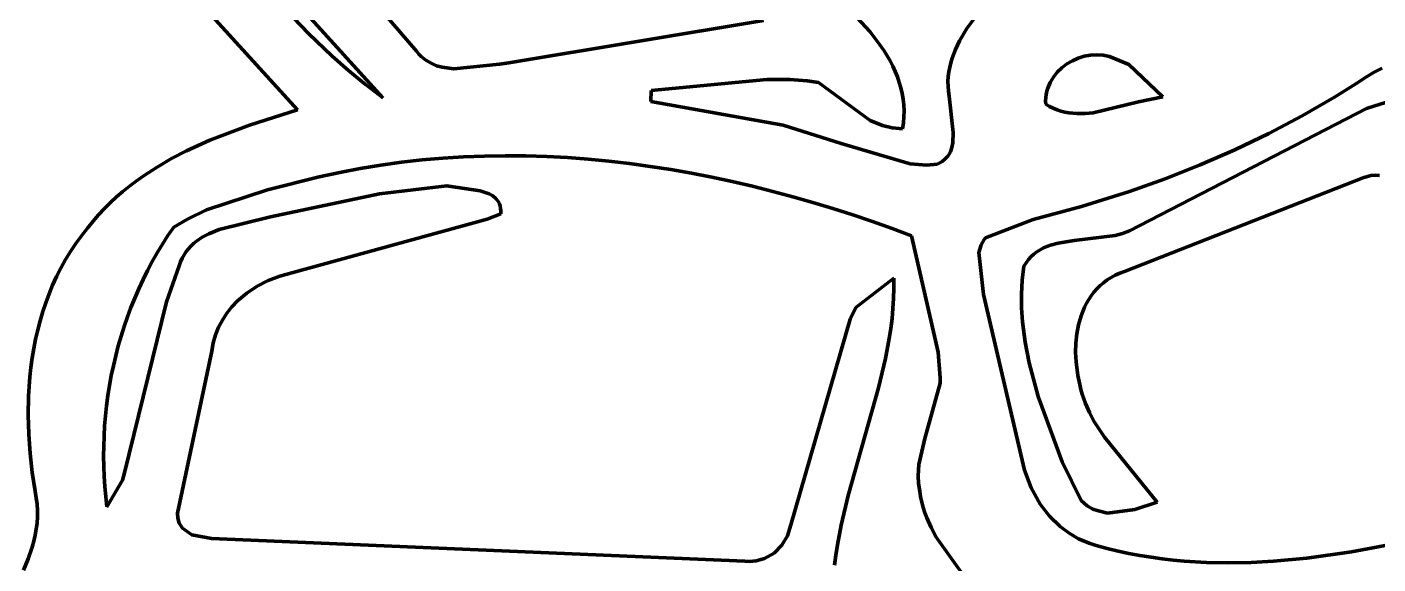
# Model space of a CAD drawing. Header units: millimetres. Extents: x 0 to 14, y 0 to 17.6.
# Drawn here: x 0.884 to 2.643, y 11.154 to 11.854 of the extents above; entities that cross this region are included whole.
import ezdxf

# ---------------------------------------------------------------- set-up
doc = ezdxf.new("R2010")
doc.units = ezdxf.units.MM
doc.layers.add('color#010506ff', color=7, linetype='CONTINUOUS', lineweight=100)
doc.layers.add('color#ffffffff', color=7, linetype='CONTINUOUS', lineweight=100)

msp = doc.modelspace()

# ---------------------------------------------------------------- linework, layer by layer
at = {"layer": 'color#010506ff'}
for p, q in [((1.1606, 12.0915), (1.3912, 11.8217)), ((1.3471, 11.7615), (1.0708, 12.0662)), ((1.2361, 11.7458), (0.9959, 12.0098)), ((2.1078, 11.8518), (2.1602, 11.9224)), ((1.2208, 11.8762), (1.2504, 11.8455)), ((1.5111, 11.8071), (1.843, 11.8624)), ((1.9653, 11.8652), (1.9814, 11.8478)), ((1.2504, 11.8455), (1.2812, 11.816)), ((1.9814, 11.8478), (1.9912, 11.8355)), ((2.0983, 11.8356), (2.1078, 11.8518)), ((1.9912, 11.8355), (2.0001, 11.8228)), ((2.093, 11.8245), (2.0983, 11.8356)), ((1.2812, 11.816), (1.3025, 11.7971)), ((1.3912, 11.8217), (1.394, 11.8184)), ((1.394, 11.8184), (1.397, 11.8155)), ((1.397, 11.8155), (1.4032, 11.8104)), ((1.4032, 11.8104), (1.4099, 11.8065)), ((2.0001, 11.8228), (2.008, 11.8095)), ((2.008, 11.8095), (2.0115, 11.8027)), ((2.0869, 11.8072), (2.0887, 11.8131)), ((2.0887, 11.8131), (2.093, 11.8245)), ((2.2454, 11.8098), (2.2382, 11.8056)), ((2.253, 11.8131), (2.2454, 11.8098)), ((2.2609, 11.8156), (2.253, 11.8131)), ((2.2691, 11.8171), (2.2609, 11.8156)), ((2.2773, 11.8176), (2.2691, 11.8171)), ((2.2856, 11.817), (2.2773, 11.8176)), ((2.2937, 11.8153), (2.2856, 11.817)), ((2.3191, 11.8049), (2.2937, 11.8153)), ((1.3025, 11.7971), (1.3245, 11.7789)), ((1.4099, 11.8065), (1.4169, 11.8034)), ((1.4169, 11.8034), (1.4243, 11.8013)), ((1.4243, 11.8013), (1.4397, 11.7992)), ((1.4397, 11.7992), (1.4992, 11.8052)), ((1.4992, 11.8052), (1.5111, 11.8071)), ((2.0115, 11.8027), (2.0146, 11.7958)), ((2.0146, 11.7958), (2.0175, 11.7888)), ((2.0837, 11.7891), (2.0844, 11.7952)), ((2.0844, 11.7952), (2.0855, 11.8013)), ((2.0855, 11.8013), (2.0869, 11.8072)), ((2.2257, 11.7949), (2.2206, 11.7885)), ((2.2316, 11.8006), (2.2257, 11.7949)), ((2.2382, 11.8056), (2.2316, 11.8006)), ((2.3632, 11.763), (2.3191, 11.8049)), ((2.6384, 11.795), (2.6285, 11.7888)), ((2.6487, 11.8003), (2.6384, 11.795)), ((1.3245, 11.7789), (1.3471, 11.7615)), ((1.8472, 11.7856), (1.6966, 11.771)), ((1.8772, 11.7856), (1.8472, 11.7856)), ((1.8997, 11.7838), (1.8772, 11.7856)), ((1.9146, 11.7816), (1.8997, 11.7838)), ((1.9818, 11.7321), (1.9146, 11.7816)), ((2.0175, 11.7888), (2.0199, 11.7817)), ((2.0199, 11.7817), (2.022, 11.7745)), ((2.022, 11.7745), (2.0237, 11.7671)), ((2.0833, 11.7829), (2.0837, 11.7891)), ((2.0834, 11.7765), (2.0833, 11.7829)), ((2.0838, 11.7701), (2.0834, 11.7765)), ((2.2132, 11.774), (2.2121, 11.7701)), ((2.2164, 11.7815), (2.2132, 11.774)), ((2.2206, 11.7885), (2.2164, 11.7815)), ((2.6148, 11.7798), (2.587, 11.7625)), ((2.6285, 11.7888), (2.6148, 11.7798)), ((1.6966, 11.771), (1.696, 11.7569)), ((1.696, 11.7569), (1.8687, 11.7258)), ((2.0237, 11.7671), (2.025, 11.7597)), ((2.025, 11.7597), (2.0258, 11.7522)), ((2.0847, 11.7635), (2.0838, 11.7701)), ((2.0902, 11.7162), (2.0847, 11.7635)), ((2.2106, 11.7618), (2.2104, 11.7576)), ((2.2104, 11.7576), (2.2106, 11.7532)), ((2.2112, 11.766), (2.2106, 11.7618)), ((2.2121, 11.7701), (2.2112, 11.766)), ((2.2724, 11.7422), (2.3316, 11.7565)), ((2.3316, 11.7565), (2.3632, 11.763)), ((2.587, 11.7625), (2.5445, 11.7379)), ((2.6285, 11.7475), (2.6958, 11.7689)), ((1.1733, 11.7259), (1.2361, 11.7458)), ((2.0258, 11.7522), (2.0262, 11.7446)), ((2.0262, 11.7446), (2.026, 11.7369)), ((2.2106, 11.7532), (2.2155, 11.7504)), ((2.2155, 11.7504), (2.2204, 11.7479)), ((2.2204, 11.7479), (2.2255, 11.7458)), ((2.2255, 11.7458), (2.2305, 11.7442)), ((2.2305, 11.7442), (2.2356, 11.7429)), ((2.2356, 11.7429), (2.2408, 11.7419)), ((2.2408, 11.7419), (2.2512, 11.741)), ((2.2512, 11.741), (2.2618, 11.7411)), ((2.2618, 11.7411), (2.2724, 11.7422)), ((2.3199, 11.5882), (2.6285, 11.7475)), ((1.1216, 11.7063), (1.1733, 11.7259)), ((1.8687, 11.7258), (1.9441, 11.7022)), ((1.9978, 11.7255), (1.9818, 11.7321)), ((2.0106, 11.7224), (1.9978, 11.7255)), ((2.0196, 11.7214), (2.0106, 11.7224)), ((2.0242, 11.7212), (2.0196, 11.7214)), ((2.0254, 11.7291), (2.0242, 11.7212)), ((2.026, 11.7369), (2.0254, 11.7291)), ((2.5445, 11.7379), (2.5011, 11.715)), ((1.0914, 11.6925), (1.1216, 11.7063)), ((2.0885, 11.6968), (2.0898, 11.703)), ((2.0898, 11.703), (2.0902, 11.7162)), ((2.5011, 11.715), (2.4569, 11.6938)), ((1.0719, 11.6824), (1.0914, 11.6925)), ((1.4794, 11.6857), (1.4524, 11.6847)), ((1.5065, 11.6861), (1.4794, 11.6857)), ((1.5335, 11.6859), (1.5065, 11.6861)), ((1.5606, 11.6851), (1.5335, 11.6859)), ((1.9441, 11.7022), (2.0339, 11.6755)), ((2.081, 11.6833), (2.0831, 11.6857)), ((2.0831, 11.6857), (2.0849, 11.6883)), ((2.0849, 11.6883), (2.0864, 11.6911)), ((2.0864, 11.6911), (2.0885, 11.6968)), ((2.4569, 11.6938), (2.4119, 11.6742)), ((1.0347, 11.6595), (1.053, 11.6714)), ((1.053, 11.6714), (1.0719, 11.6824)), ((1.3177, 11.6696), (1.291, 11.6644)), ((1.3446, 11.674), (1.3177, 11.6696)), ((1.3715, 11.6777), (1.3446, 11.674)), ((1.3984, 11.6807), (1.3715, 11.6777)), ((1.4254, 11.683), (1.3984, 11.6807)), ((1.4524, 11.6847), (1.4254, 11.683)), ((1.5876, 11.6836), (1.5606, 11.6851)), ((1.6146, 11.6816), (1.5876, 11.6836)), ((1.6416, 11.679), (1.6146, 11.6816)), ((1.6685, 11.6759), (1.6416, 11.679)), ((1.6954, 11.6722), (1.6685, 11.6759)), ((1.7222, 11.6681), (1.6954, 11.6722)), ((1.749, 11.6634), (1.7222, 11.6681)), ((2.0339, 11.6755), (2.0559, 11.6739)), ((2.0559, 11.6739), (2.0693, 11.675)), ((2.0693, 11.675), (2.0728, 11.6768)), ((2.0728, 11.6768), (2.0759, 11.6788)), ((2.0759, 11.6788), (2.0786, 11.681)), ((2.0786, 11.681), (2.081, 11.6833)), ((2.4119, 11.6742), (2.3662, 11.6562)), ((1.0171, 11.6465), (1.0258, 11.6531)), ((1.0258, 11.6531), (1.0347, 11.6595)), ((1.2643, 11.6586), (1.1968, 11.6415)), ((1.291, 11.6644), (1.2643, 11.6586)), ((1.7756, 11.6582), (1.749, 11.6634)), ((1.8022, 11.6525), (1.7756, 11.6582)), ((1.8287, 11.6463), (1.8022, 11.6525)), ((2.6252, 11.6576), (2.3131, 11.5353)), ((2.3662, 11.6562), (2.3199, 11.6397)), ((2.6283, 11.6588), (2.6252, 11.6576)), ((2.6343, 11.6605), (2.6283, 11.6588)), ((2.64, 11.6609), (2.6343, 11.6605)), ((2.6453, 11.6603), (2.64, 11.6609)), ((1.0003, 11.6325), (1.0086, 11.6396)), ((1.0086, 11.6396), (1.0171, 11.6465)), ((1.1968, 11.6415), (1.1173, 11.6157)), ((1.2009, 11.6066), (1.3428, 11.6365)), ((1.3428, 11.6365), (1.4305, 11.6469)), ((1.4305, 11.6469), (1.4331, 11.6463)), ((1.4331, 11.6463), (1.4741, 11.6405)), ((1.4741, 11.6405), (1.4855, 11.6367)), ((1.4855, 11.6367), (1.4904, 11.634)), ((1.4904, 11.634), (1.4945, 11.6304)), ((1.8551, 11.6397), (1.8287, 11.6463)), ((1.8813, 11.6327), (1.8551, 11.6397)), ((1.9074, 11.6252), (1.8813, 11.6327)), ((2.3199, 11.6397), (2.2574, 11.6201)), ((0.9769, 11.6091), (0.9844, 11.6172)), ((0.9844, 11.6172), (0.9923, 11.625)), ((0.9923, 11.625), (1.0003, 11.6325)), ((1.1173, 11.6157), (1.0925, 11.6036)), ((1.4945, 11.6304), (1.4962, 11.6284)), ((1.4962, 11.6284), (1.4977, 11.626)), ((1.4977, 11.626), (1.4989, 11.6235)), ((1.4989, 11.6235), (1.4999, 11.6207)), ((1.4999, 11.6207), (1.5005, 11.6176)), ((1.5005, 11.6176), (1.5009, 11.6142)), ((1.9334, 11.6174), (1.9074, 11.6252)), ((1.9593, 11.6091), (1.9334, 11.6174)), ((2.2574, 11.6201), (2.1942, 11.6031)), ((0.9625, 11.5919), (0.9696, 11.6007)), ((0.9696, 11.6007), (0.9769, 11.6091)), ((1.0925, 11.6036), (1.0747, 11.593)), ((1.1338, 11.5901), (1.2009, 11.6066)), ((1.4828, 11.6035), (1.2284, 11.5334)), ((1.5009, 11.6106), (1.4828, 11.6035)), ((1.5009, 11.6142), (1.5009, 11.6106)), ((1.985, 11.6004), (1.9593, 11.6091)), ((2.0105, 11.5914), (1.985, 11.6004)), ((2.1942, 11.6031), (2.1321, 11.5792)), ((0.9472, 11.5718), (0.9546, 11.582)), ((0.9546, 11.582), (0.9625, 11.5919)), ((1.0672, 11.5821), (1.0601, 11.571)), ((1.0747, 11.593), (1.0672, 11.5821)), ((1.1042, 11.5748), (1.1119, 11.5801)), ((1.1119, 11.5801), (1.1203, 11.5846)), ((1.1203, 11.5846), (1.1338, 11.5901)), ((2.0359, 11.582), (2.0105, 11.5914)), ((2.0704, 11.4304), (2.0359, 11.582)), ((2.2475, 11.5759), (2.3009, 11.5822)), ((2.3009, 11.5822), (2.3107, 11.5847)), ((2.3107, 11.5847), (2.3199, 11.5882)), ((0.9403, 11.5614), (0.9472, 11.5718)), ((1.0601, 11.571), (1.0533, 11.5597)), ((1.0909, 11.5612), (1.0939, 11.565)), ((1.0939, 11.565), (1.0971, 11.5685)), ((1.0971, 11.5685), (1.1005, 11.5718)), ((1.1005, 11.5718), (1.1042, 11.5748)), ((2.1265, 11.57), (2.1236, 11.5602)), ((2.1305, 11.577), (2.1265, 11.57)), ((2.1321, 11.5792), (2.1305, 11.577)), ((2.1992, 11.5611), (2.2033, 11.5637)), ((2.2033, 11.5637), (2.2077, 11.566)), ((2.2077, 11.566), (2.2122, 11.568)), ((2.2122, 11.568), (2.2169, 11.5697)), ((2.2169, 11.5697), (2.2267, 11.5724)), ((2.2267, 11.5724), (2.2475, 11.5759)), ((0.9278, 11.5399), (0.9338, 11.5508)), ((0.9338, 11.5508), (0.9403, 11.5614)), ((1.0468, 11.5483), (1.0406, 11.5366)), ((1.0533, 11.5597), (1.0468, 11.5483)), ((1.0816, 11.5429), (1.0835, 11.548)), ((1.0835, 11.548), (1.0857, 11.5527)), ((1.0857, 11.5527), (1.0882, 11.5571)), ((1.0882, 11.5571), (1.0909, 11.5612)), ((2.1236, 11.5602), (2.1295, 11.5056)), ((2.1821, 11.5422), (2.185, 11.5468)), ((2.185, 11.5468), (2.1882, 11.551)), ((2.1882, 11.551), (2.1916, 11.5548)), ((2.1916, 11.5548), (2.1953, 11.5581)), ((2.1953, 11.5581), (2.1992, 11.5611)), ((0.917, 11.5177), (0.9222, 11.5289)), ((0.9222, 11.5289), (0.9278, 11.5399)), ((1.0406, 11.5366), (1.0347, 11.5248)), ((1.0652, 11.4959), (1.0816, 11.5429)), ((1.2128, 11.5294), (1.1977, 11.5236)), ((1.2284, 11.5334), (1.2128, 11.5294)), ((2.18, 11.5241), (2.1821, 11.5422)), ((2.2958, 11.5276), (2.2907, 11.5244)), ((2.3012, 11.5306), (2.2958, 11.5276)), ((2.307, 11.5331), (2.3012, 11.5306)), ((2.3131, 11.5353), (2.307, 11.5331)), ((0.9123, 11.5063), (0.917, 11.5177)), ((1.0292, 11.5129), (1.024, 11.5008)), ((1.0347, 11.5248), (1.0292, 11.5129)), ((1.1833, 11.5163), (1.1699, 11.5073)), ((1.1977, 11.5236), (1.1833, 11.5163)), ((1.9633, 11.4883), (2.0126, 11.5267)), ((2.0127, 11.5135), (2.0124, 11.5003)), ((2.0126, 11.5267), (2.0127, 11.5135)), ((2.179, 11.506), (2.18, 11.5241)), ((2.2773, 11.5129), (2.2735, 11.5085)), ((2.2814, 11.517), (2.2773, 11.5129)), ((2.2859, 11.5208), (2.2814, 11.517)), ((2.2907, 11.5244), (2.2859, 11.5208)), ((0.9041, 11.4831), (0.908, 11.4947)), ((0.908, 11.4947), (0.9123, 11.5063)), ((1.0107, 11.2733), (1.0652, 11.4959)), ((1.024, 11.5008), (1.019, 11.4885)), ((1.1577, 11.497), (1.1504, 11.4893)), ((1.1699, 11.5073), (1.1577, 11.497)), ((2.0124, 11.5003), (2.0116, 11.4871)), ((2.1295, 11.5056), (2.1831, 11.2765)), ((2.1791, 11.488), (2.179, 11.506)), ((2.2639, 11.4939), (2.2612, 11.4887)), ((2.2668, 11.499), (2.2639, 11.4939)), ((2.27, 11.5038), (2.2668, 11.499)), ((2.2735, 11.5085), (2.27, 11.5038)), ((0.9006, 11.4712), (0.9041, 11.4831)), ((1.0144, 11.4762), (1.0101, 11.4637)), ((1.019, 11.4885), (1.0144, 11.4762)), ((1.1439, 11.481), (1.1381, 11.4721)), ((1.1504, 11.4893), (1.1439, 11.481)), ((1.956, 11.4734), (1.9633, 11.4883)), ((2.0116, 11.4871), (2.0104, 11.474)), ((2.1803, 11.47), (2.1791, 11.488)), ((2.2568, 11.4777), (2.2535, 11.4661)), ((2.2589, 11.4832), (2.2568, 11.4777)), ((2.2612, 11.4887), (2.2589, 11.4832)), ((0.8947, 11.4472), (0.8975, 11.4593)), ((0.8975, 11.4593), (0.9006, 11.4712)), ((1.0101, 11.4637), (1.0061, 11.4511)), ((1.1332, 11.4627), (1.1292, 11.4528)), ((1.1381, 11.4721), (1.1332, 11.4627)), ((1.8784, 11.2053), (1.956, 11.4734)), ((2.0088, 11.461), (2.0068, 11.4481)), ((2.0104, 11.474), (2.0088, 11.461)), ((2.1837, 11.4432), (2.1803, 11.47)), ((2.2535, 11.4661), (2.2512, 11.4542)), ((0.8923, 11.4351), (0.8947, 11.4472)), ((1.0061, 11.4511), (1.0025, 11.4384)), ((1.1262, 11.4423), (1.1244, 11.4314)), ((1.1292, 11.4528), (1.1262, 11.4423)), ((2.0068, 11.4481), (2.002, 11.4222)), ((2.189, 11.4166), (2.1837, 11.4432)), ((2.2499, 11.4421), (2.2496, 11.4298)), ((2.2512, 11.4542), (2.2499, 11.4421)), ((0.8886, 11.4105), (0.8903, 11.4228)), ((0.8903, 11.4228), (0.8923, 11.4351)), ((0.9991, 11.4256), (0.9961, 11.4127)), ((1.0025, 11.4384), (0.9991, 11.4256)), ((1.1244, 11.4314), (1.0798, 11.2208)), ((2.002, 11.4222), (1.993, 11.3838)), ((2.0732, 11.3967), (2.0704, 11.4304)), ((2.2496, 11.4298), (2.2501, 11.4176)), ((0.8873, 11.3981), (0.8886, 11.4105)), ((0.9961, 11.4127), (0.9934, 11.3998)), ((2.2009, 11.3727), (2.189, 11.4166)), ((2.2501, 11.4176), (2.2525, 11.3997)), ((0.8863, 11.3857), (0.8873, 11.3981)), ((0.991, 11.3868), (0.989, 11.3737)), ((0.9934, 11.3998), (0.991, 11.3868)), ((2.053, 11.318), (2.0732, 11.3899)), ((2.0732, 11.3899), (2.0732, 11.3967)), ((2.2525, 11.3997), (2.2551, 11.3882)), ((2.2551, 11.3882), (2.2565, 11.3818)), ((0.8851, 11.3482), (0.8856, 11.3732)), ((0.8856, 11.3732), (0.8863, 11.3857)), ((0.989, 11.3737), (0.9872, 11.3606)), ((1.993, 11.3838), (1.9532, 11.2436)), ((2.232, 11.2875), (2.2009, 11.3727)), ((2.2565, 11.3818), (2.2582, 11.3755)), ((2.2582, 11.3755), (2.2624, 11.3634)), ((0.9872, 11.3606), (0.9858, 11.3474)), ((2.2624, 11.3634), (2.2675, 11.3517)), ((2.2675, 11.3517), (2.2734, 11.3406)), ((0.8858, 11.3233), (0.8851, 11.3482)), ((0.9847, 11.3343), (0.984, 11.3211)), ((0.9858, 11.3474), (0.9847, 11.3343)), ((2.2734, 11.3406), (2.2872, 11.3194)), ((0.8876, 11.2984), (0.8858, 11.3233)), ((0.984, 11.3211), (0.9835, 11.3079)), ((2.0455, 11.2842), (2.053, 11.318)), ((2.2872, 11.3194), (2.3559, 11.235)), ((0.8905, 11.2737), (0.8876, 11.2984)), ((0.9835, 11.3079), (0.9834, 11.2947)), ((0.9834, 11.2947), (0.9836, 11.2815)), ((0.9836, 11.2815), (0.9841, 11.2683)), ((2.0446, 11.2694), (2.0455, 11.2842)), ((2.2566, 11.2373), (2.232, 11.2875)), ((0.8942, 11.2493), (0.8905, 11.2737)), ((0.9841, 11.2683), (0.985, 11.2552)), ((0.9877, 11.229), (1.0081, 11.2637)), ((1.0081, 11.2637), (1.0107, 11.2733)), ((2.0451, 11.2594), (2.0446, 11.2694)), ((2.1831, 11.2765), (2.1916, 11.2537)), ((0.8957, 11.2407), (0.8942, 11.2493)), ((0.985, 11.2552), (0.9862, 11.2421)), ((2.0466, 11.2492), (2.0451, 11.2594)), ((2.0477, 11.242), (2.0466, 11.2492)), ((2.1916, 11.2537), (2.2036, 11.2324)), ((0.8967, 11.2323), (0.8957, 11.2407)), ((0.8972, 11.224), (0.8967, 11.2323)), ((0.9862, 11.2421), (0.9877, 11.229)), ((1.9532, 11.2436), (1.9441, 11.2051)), ((2.0491, 11.2349), (2.0477, 11.242)), ((2.051, 11.2279), (2.0491, 11.2349)), ((2.0531, 11.2212), (2.051, 11.2279)), ((2.2036, 11.2324), (2.2155, 11.2169)), ((2.2647, 11.23), (2.2566, 11.2373)), ((2.272, 11.2259), (2.2647, 11.23)), ((2.3559, 11.235), (2.3267, 11.2254)), ((0.8966, 11.2077), (0.8971, 11.2158)), ((0.8971, 11.2158), (0.8972, 11.224)), ((1.0798, 11.2208), (1.08, 11.2139)), ((1.08, 11.2139), (1.0818, 11.2078)), ((2.0556, 11.2146), (2.0531, 11.2212)), ((2.0614, 11.2018), (2.0556, 11.2146)), ((2.2155, 11.2169), (2.2294, 11.2033)), ((2.2776, 11.224), (2.272, 11.2259)), ((2.2912, 11.2207), (2.2776, 11.224)), ((2.3267, 11.2254), (2.2912, 11.2207)), ((0.8942, 11.1919), (0.8956, 11.1997)), ((0.8956, 11.1997), (0.8966, 11.2077)), ((1.0818, 11.2078), (1.0863, 11.2009)), ((1.0863, 11.2009), (1.0984, 11.1924)), ((1.8742, 11.1913), (1.8784, 11.2053)), ((1.9441, 11.2051), (1.9392, 11.1792)), ((2.0681, 11.1894), (2.0614, 11.2018)), ((2.2294, 11.2033), (2.241, 11.1945)), ((2.241, 11.1945), (2.2535, 11.1872)), ((0.8852, 11.1613), (0.8904, 11.1764)), ((0.8904, 11.1764), (0.8925, 11.1841)), ((0.8925, 11.1841), (0.8942, 11.1919)), ((1.0984, 11.1924), (1.1238, 11.1876)), ((1.1238, 11.1876), (1.8185, 11.1582)), ((1.8567, 11.1687), (1.8667, 11.1789)), ((1.8667, 11.1789), (1.8742, 11.1913)), ((1.9392, 11.1792), (1.9373, 11.1661)), ((2.1134, 11.1254), (2.0681, 11.1894)), ((2.2535, 11.1872), (2.267, 11.1815)), ((2.267, 11.1815), (2.2765, 11.1787)), ((2.2765, 11.1787), (2.2907, 11.1748)), ((2.6088, 11.1701), (2.6945, 11.1865)), ((0.879, 11.1464), (0.8852, 11.1613)), ((1.8185, 11.1582), (1.8246, 11.1578)), ((1.8246, 11.1578), (1.8334, 11.1584)), ((1.8334, 11.1584), (1.8444, 11.1616)), ((1.8444, 11.1616), (1.8567, 11.1687)), ((1.9373, 11.1661), (1.9356, 11.1531)), ((2.2907, 11.1748), (2.3049, 11.1713)), ((2.3049, 11.1713), (2.3191, 11.1682)), ((2.3191, 11.1682), (2.3334, 11.1655)), ((2.3334, 11.1655), (2.3478, 11.1631)), ((2.3478, 11.1631), (2.3622, 11.1611)), ((2.3622, 11.1611), (2.3766, 11.1594)), ((2.3766, 11.1594), (2.391, 11.1581)), ((2.391, 11.1581), (2.42, 11.1564)), ((2.4782, 11.1564), (2.5073, 11.158)), ((2.5073, 11.158), (2.5509, 11.162)), ((2.5509, 11.162), (2.6088, 11.1701)), ((2.42, 11.1564), (2.4491, 11.1558)), ((2.4491, 11.1558), (2.4782, 11.1564))]:
    msp.add_line(p, q, dxfattribs=at)
at = {"layer": 'color#ffffffff'}
for p, q in [((1.3912, 11.8217), (1.1606, 12.0915)), ((1.0708, 12.0662), (1.3471, 11.7615)), ((0.9959, 12.0098), (1.2361, 11.7458)), ((2.1602, 11.9224), (2.1078, 11.8518)), ((1.2504, 11.8455), (1.2208, 11.8762)), ((1.843, 11.8624), (1.5111, 11.8071)), ((1.9814, 11.8478), (1.9653, 11.8652)), ((1.2812, 11.816), (1.2504, 11.8455)), ((1.9912, 11.8355), (1.9814, 11.8478)), ((2.1078, 11.8518), (2.0983, 11.8356)), ((2.0001, 11.8228), (1.9912, 11.8355)), ((2.0983, 11.8356), (2.093, 11.8245)), ((1.3025, 11.7971), (1.2812, 11.816)), ((1.394, 11.8184), (1.3912, 11.8217)), ((1.397, 11.8155), (1.394, 11.8184)), ((1.4032, 11.8104), (1.397, 11.8155)), ((1.4099, 11.8065), (1.4032, 11.8104)), ((2.008, 11.8095), (2.0001, 11.8228)), ((2.0115, 11.8027), (2.008, 11.8095)), ((2.0887, 11.8131), (2.0869, 11.8072)), ((2.093, 11.8245), (2.0887, 11.8131)), ((2.2382, 11.8056), (2.2454, 11.8098)), ((2.2454, 11.8098), (2.253, 11.8131)), ((2.253, 11.8131), (2.2609, 11.8156)), ((2.2609, 11.8156), (2.2691, 11.8171)), ((2.2691, 11.8171), (2.2773, 11.8176)), ((2.2773, 11.8176), (2.2856, 11.817)), ((2.2856, 11.817), (2.2937, 11.8153)), ((2.2937, 11.8153), (2.3191, 11.8049)), ((1.3245, 11.7789), (1.3025, 11.7971)), ((1.4169, 11.8034), (1.4099, 11.8065)), ((1.4243, 11.8013), (1.4169, 11.8034)), ((1.4397, 11.7992), (1.4243, 11.8013)), ((1.4992, 11.8052), (1.4397, 11.7992)), ((1.5111, 11.8071), (1.4992, 11.8052)), ((2.0146, 11.7958), (2.0115, 11.8027)), ((2.0175, 11.7888), (2.0146, 11.7958)), ((2.0844, 11.7952), (2.0837, 11.7891)), ((2.0855, 11.8013), (2.0844, 11.7952)), ((2.0869, 11.8072), (2.0855, 11.8013)), ((2.2206, 11.7885), (2.2257, 11.7949)), ((2.2257, 11.7949), (2.2316, 11.8006)), ((2.2316, 11.8006), (2.2382, 11.8056)), ((2.3191, 11.8049), (2.3632, 11.763)), ((2.6285, 11.7888), (2.6384, 11.795)), ((2.6384, 11.795), (2.6487, 11.8003)), ((1.3471, 11.7615), (1.3245, 11.7789)), ((1.6966, 11.771), (1.8472, 11.7856)), ((1.8472, 11.7856), (1.8772, 11.7856)), ((1.8772, 11.7856), (1.8997, 11.7838)), ((1.8997, 11.7838), (1.9146, 11.7816)), ((1.9146, 11.7816), (1.9818, 11.7321)), ((2.0199, 11.7817), (2.0175, 11.7888)), ((2.022, 11.7745), (2.0199, 11.7817)), ((2.0237, 11.7671), (2.022, 11.7745)), ((2.0837, 11.7891), (2.0833, 11.7829)), ((2.0833, 11.7829), (2.0834, 11.7765)), ((2.0834, 11.7765), (2.0838, 11.7701)), ((2.2121, 11.7701), (2.2132, 11.774)), ((2.2132, 11.774), (2.2164, 11.7815)), ((2.2164, 11.7815), (2.2206, 11.7885)), ((2.587, 11.7625), (2.6148, 11.7798)), ((2.6148, 11.7798), (2.6285, 11.7888)), ((1.696, 11.7569), (1.6966, 11.771)), ((1.8687, 11.7258), (1.696, 11.7569)), ((2.025, 11.7597), (2.0237, 11.7671)), ((2.0258, 11.7522), (2.025, 11.7597)), ((2.0838, 11.7701), (2.0847, 11.7635)), ((2.0847, 11.7635), (2.0902, 11.7162)), ((2.2104, 11.7576), (2.2106, 11.7618)), ((2.2106, 11.7532), (2.2104, 11.7576)), ((2.2106, 11.7618), (2.2112, 11.766)), ((2.2112, 11.766), (2.2121, 11.7701)), ((2.3316, 11.7565), (2.2724, 11.7422)), ((2.3632, 11.763), (2.3316, 11.7565)), ((2.5445, 11.7379), (2.587, 11.7625)), ((2.6958, 11.7689), (2.6285, 11.7475)), ((1.2361, 11.7458), (1.1733, 11.7259)), ((2.0262, 11.7446), (2.0258, 11.7522)), ((2.026, 11.7369), (2.0262, 11.7446)), ((2.2155, 11.7504), (2.2106, 11.7532)), ((2.2204, 11.7479), (2.2155, 11.7504)), ((2.2255, 11.7458), (2.2204, 11.7479)), ((2.2305, 11.7442), (2.2255, 11.7458)), ((2.2356, 11.7429), (2.2305, 11.7442)), ((2.2408, 11.7419), (2.2356, 11.7429)), ((2.2512, 11.741), (2.2408, 11.7419)), ((2.2618, 11.7411), (2.2512, 11.741)), ((2.2724, 11.7422), (2.2618, 11.7411)), ((2.6285, 11.7475), (2.3199, 11.5882)), ((1.1733, 11.7259), (1.1216, 11.7063)), ((1.9441, 11.7022), (1.8687, 11.7258)), ((1.9818, 11.7321), (1.9978, 11.7255)), ((1.9978, 11.7255), (2.0106, 11.7224)), ((2.0106, 11.7224), (2.0196, 11.7214)), ((2.0196, 11.7214), (2.0242, 11.7212)), ((2.0242, 11.7212), (2.0254, 11.7291)), ((2.0254, 11.7291), (2.026, 11.7369)), ((2.5011, 11.715), (2.5445, 11.7379)), ((1.1216, 11.7063), (1.0914, 11.6925)), ((2.0898, 11.703), (2.0885, 11.6968)), ((2.0902, 11.7162), (2.0898, 11.703)), ((2.4569, 11.6938), (2.5011, 11.715)), ((1.0914, 11.6925), (1.0719, 11.6824)), ((1.4524, 11.6847), (1.4794, 11.6857)), ((1.4794, 11.6857), (1.5065, 11.6861)), ((1.5065, 11.6861), (1.5335, 11.6859)), ((1.5335, 11.6859), (1.5606, 11.6851)), ((2.0339, 11.6755), (1.9441, 11.7022)), ((2.0831, 11.6857), (2.081, 11.6833)), ((2.0849, 11.6883), (2.0831, 11.6857)), ((2.0864, 11.6911), (2.0849, 11.6883)), ((2.0885, 11.6968), (2.0864, 11.6911)), ((2.4119, 11.6742), (2.4569, 11.6938)), ((1.053, 11.6714), (1.0347, 11.6595)), ((1.0719, 11.6824), (1.053, 11.6714)), ((1.291, 11.6644), (1.3177, 11.6696)), ((1.3177, 11.6696), (1.3446, 11.674)), ((1.3446, 11.674), (1.3715, 11.6777)), ((1.3715, 11.6777), (1.3984, 11.6807)), ((1.3984, 11.6807), (1.4254, 11.683)), ((1.4254, 11.683), (1.4524, 11.6847)), ((1.5606, 11.6851), (1.5876, 11.6836)), ((1.5876, 11.6836), (1.6146, 11.6816)), ((1.6146, 11.6816), (1.6416, 11.679)), ((1.6416, 11.679), (1.6685, 11.6759)), ((1.6685, 11.6759), (1.6954, 11.6722)), ((1.6954, 11.6722), (1.7222, 11.6681)), ((1.7222, 11.6681), (1.749, 11.6634)), ((2.0559, 11.6739), (2.0339, 11.6755)), ((2.0693, 11.675), (2.0559, 11.6739)), ((2.0728, 11.6768), (2.0693, 11.675)), ((2.0759, 11.6788), (2.0728, 11.6768)), ((2.0786, 11.681), (2.0759, 11.6788)), ((2.081, 11.6833), (2.0786, 11.681)), ((2.3662, 11.6562), (2.4119, 11.6742)), ((1.0258, 11.6531), (1.0171, 11.6465)), ((1.0347, 11.6595), (1.0258, 11.6531)), ((1.1968, 11.6415), (1.2643, 11.6586)), ((1.2643, 11.6586), (1.291, 11.6644)), ((1.749, 11.6634), (1.7756, 11.6582)), ((1.7756, 11.6582), (1.8022, 11.6525)), ((1.8022, 11.6525), (1.8287, 11.6463)), ((2.3131, 11.5353), (2.6252, 11.6576)), ((2.3199, 11.6397), (2.3662, 11.6562)), ((2.6252, 11.6576), (2.6283, 11.6588)), ((2.6283, 11.6588), (2.6343, 11.6605)), ((2.6343, 11.6605), (2.64, 11.6609)), ((2.64, 11.6609), (2.6453, 11.6603)), ((1.0086, 11.6396), (1.0003, 11.6325)), ((1.0171, 11.6465), (1.0086, 11.6396)), ((1.1173, 11.6157), (1.1968, 11.6415)), ((1.3428, 11.6365), (1.2009, 11.6066)), ((1.4305, 11.6469), (1.3428, 11.6365)), ((1.4331, 11.6463), (1.4305, 11.6469)), ((1.4741, 11.6405), (1.4331, 11.6463)), ((1.4855, 11.6367), (1.4741, 11.6405)), ((1.4904, 11.634), (1.4855, 11.6367)), ((1.4945, 11.6304), (1.4904, 11.634)), ((1.8287, 11.6463), (1.8551, 11.6397)), ((1.8551, 11.6397), (1.8813, 11.6327)), ((1.8813, 11.6327), (1.9074, 11.6252)), ((2.2574, 11.6201), (2.3199, 11.6397)), ((0.9844, 11.6172), (0.9769, 11.6091)), ((0.9923, 11.625), (0.9844, 11.6172)), ((1.0003, 11.6325), (0.9923, 11.625)), ((1.0925, 11.6036), (1.1173, 11.6157)), ((1.4962, 11.6284), (1.4945, 11.6304)), ((1.4977, 11.626), (1.4962, 11.6284)), ((1.4989, 11.6235), (1.4977, 11.626)), ((1.4999, 11.6207), (1.4989, 11.6235)), ((1.5005, 11.6176), (1.4999, 11.6207)), ((1.5009, 11.6142), (1.5005, 11.6176)), ((1.9074, 11.6252), (1.9334, 11.6174)), ((1.9334, 11.6174), (1.9593, 11.6091)), ((2.1942, 11.6031), (2.2574, 11.6201)), ((0.9696, 11.6007), (0.9625, 11.5919)), ((0.9769, 11.6091), (0.9696, 11.6007)), ((1.0747, 11.593), (1.0925, 11.6036)), ((1.2009, 11.6066), (1.1338, 11.5901)), ((1.2284, 11.5334), (1.4828, 11.6035)), ((1.4828, 11.6035), (1.5009, 11.6106)), ((1.5009, 11.6106), (1.5009, 11.6142)), ((1.9593, 11.6091), (1.985, 11.6004)), ((1.985, 11.6004), (2.0105, 11.5914)), ((2.1321, 11.5792), (2.1942, 11.6031)), ((0.9546, 11.582), (0.9472, 11.5718)), ((0.9625, 11.5919), (0.9546, 11.582)), ((1.0601, 11.571), (1.0672, 11.5821)), ((1.0672, 11.5821), (1.0747, 11.593)), ((1.1119, 11.5801), (1.1042, 11.5748)), ((1.1203, 11.5846), (1.1119, 11.5801)), ((1.1338, 11.5901), (1.1203, 11.5846)), ((2.0105, 11.5914), (2.0359, 11.582)), ((2.0359, 11.582), (2.0704, 11.4304)), ((2.3009, 11.5822), (2.2475, 11.5759)), ((2.3107, 11.5847), (2.3009, 11.5822)), ((2.3199, 11.5882), (2.3107, 11.5847)), ((0.9472, 11.5718), (0.9403, 11.5614)), ((1.0533, 11.5597), (1.0601, 11.571)), ((1.0939, 11.565), (1.0909, 11.5612)), ((1.0971, 11.5685), (1.0939, 11.565)), ((1.1005, 11.5718), (1.0971, 11.5685)), ((1.1042, 11.5748), (1.1005, 11.5718)), ((2.1236, 11.5602), (2.1265, 11.57)), ((2.1265, 11.57), (2.1305, 11.577)), ((2.1305, 11.577), (2.1321, 11.5792)), ((2.2033, 11.5637), (2.1992, 11.5611)), ((2.2077, 11.566), (2.2033, 11.5637)), ((2.2122, 11.568), (2.2077, 11.566)), ((2.2169, 11.5697), (2.2122, 11.568)), ((2.2267, 11.5724), (2.2169, 11.5697)), ((2.2475, 11.5759), (2.2267, 11.5724)), ((0.9338, 11.5508), (0.9278, 11.5399)), ((0.9403, 11.5614), (0.9338, 11.5508)), ((1.0406, 11.5366), (1.0468, 11.5483)), ((1.0468, 11.5483), (1.0533, 11.5597)), ((1.0835, 11.548), (1.0816, 11.5429)), ((1.0857, 11.5527), (1.0835, 11.548)), ((1.0882, 11.5571), (1.0857, 11.5527)), ((1.0909, 11.5612), (1.0882, 11.5571)), ((2.1295, 11.5056), (2.1236, 11.5602)), ((2.185, 11.5468), (2.1821, 11.5422)), ((2.1882, 11.551), (2.185, 11.5468)), ((2.1916, 11.5548), (2.1882, 11.551)), ((2.1953, 11.5581), (2.1916, 11.5548)), ((2.1992, 11.5611), (2.1953, 11.5581)), ((0.9222, 11.5289), (0.917, 11.5177)), ((0.9278, 11.5399), (0.9222, 11.5289)), ((1.0347, 11.5248), (1.0406, 11.5366)), ((1.0816, 11.5429), (1.0652, 11.4959)), ((1.1977, 11.5236), (1.2128, 11.5294)), ((1.2128, 11.5294), (1.2284, 11.5334)), ((2.1821, 11.5422), (2.18, 11.5241)), ((2.2907, 11.5244), (2.2958, 11.5276)), ((2.2958, 11.5276), (2.3012, 11.5306)), ((2.3012, 11.5306), (2.307, 11.5331)), ((2.307, 11.5331), (2.3131, 11.5353)), ((0.917, 11.5177), (0.9123, 11.5063)), ((1.024, 11.5008), (1.0292, 11.5129)), ((1.0292, 11.5129), (1.0347, 11.5248)), ((1.1699, 11.5073), (1.1833, 11.5163)), ((1.1833, 11.5163), (1.1977, 11.5236)), ((2.0126, 11.5267), (1.9633, 11.4883)), ((2.0124, 11.5003), (2.0127, 11.5135)), ((2.0127, 11.5135), (2.0126, 11.5267)), ((2.18, 11.5241), (2.179, 11.506)), ((2.2735, 11.5085), (2.2773, 11.5129)), ((2.2773, 11.5129), (2.2814, 11.517)), ((2.2814, 11.517), (2.2859, 11.5208)), ((2.2859, 11.5208), (2.2907, 11.5244)), ((0.908, 11.4947), (0.9041, 11.4831)), ((0.9123, 11.5063), (0.908, 11.4947)), ((1.0652, 11.4959), (1.0107, 11.2733)), ((1.019, 11.4885), (1.024, 11.5008)), ((1.1504, 11.4893), (1.1577, 11.497)), ((1.1577, 11.497), (1.1699, 11.5073)), ((2.0116, 11.4871), (2.0124, 11.5003)), ((2.1831, 11.2765), (2.1295, 11.5056)), ((2.179, 11.506), (2.1791, 11.488)), ((2.2612, 11.4887), (2.2639, 11.4939)), ((2.2639, 11.4939), (2.2668, 11.499)), ((2.2668, 11.499), (2.27, 11.5038)), ((2.27, 11.5038), (2.2735, 11.5085)), ((0.9041, 11.4831), (0.9006, 11.4712)), ((1.0101, 11.4637), (1.0144, 11.4762)), ((1.0144, 11.4762), (1.019, 11.4885)), ((1.1381, 11.4721), (1.1439, 11.481)), ((1.1439, 11.481), (1.1504, 11.4893)), ((1.9633, 11.4883), (1.956, 11.4734)), ((2.0104, 11.474), (2.0116, 11.4871)), ((2.1791, 11.488), (2.1803, 11.47)), ((2.2535, 11.4661), (2.2568, 11.4777)), ((2.2568, 11.4777), (2.2589, 11.4832)), ((2.2589, 11.4832), (2.2612, 11.4887)), ((0.8975, 11.4593), (0.8947, 11.4472)), ((0.9006, 11.4712), (0.8975, 11.4593)), ((1.0061, 11.4511), (1.0101, 11.4637)), ((1.1292, 11.4528), (1.1332, 11.4627)), ((1.1332, 11.4627), (1.1381, 11.4721)), ((1.956, 11.4734), (1.8784, 11.2053)), ((2.0068, 11.4481), (2.0088, 11.461)), ((2.0088, 11.461), (2.0104, 11.474)), ((2.1803, 11.47), (2.1837, 11.4432)), ((2.2512, 11.4542), (2.2535, 11.4661)), ((0.8947, 11.4472), (0.8923, 11.4351)), ((1.0025, 11.4384), (1.0061, 11.4511)), ((1.1244, 11.4314), (1.1262, 11.4423)), ((1.1262, 11.4423), (1.1292, 11.4528)), ((2.002, 11.4222), (2.0068, 11.4481)), ((2.1837, 11.4432), (2.189, 11.4166)), ((2.2496, 11.4298), (2.2499, 11.4421)), ((2.2499, 11.4421), (2.2512, 11.4542)), ((0.8903, 11.4228), (0.8886, 11.4105)), ((0.8923, 11.4351), (0.8903, 11.4228)), ((0.9961, 11.4127), (0.9991, 11.4256)), ((0.9991, 11.4256), (1.0025, 11.4384)), ((1.0798, 11.2208), (1.1244, 11.4314)), ((1.993, 11.3838), (2.002, 11.4222)), ((2.0704, 11.4304), (2.0732, 11.3967)), ((2.2501, 11.4176), (2.2496, 11.4298)), ((0.8886, 11.4105), (0.8873, 11.3981)), ((0.9934, 11.3998), (0.9961, 11.4127)), ((2.189, 11.4166), (2.2009, 11.3727)), ((2.2525, 11.3997), (2.2501, 11.4176)), ((0.8873, 11.3981), (0.8863, 11.3857)), ((0.989, 11.3737), (0.991, 11.3868)), ((0.991, 11.3868), (0.9934, 11.3998)), ((2.0732, 11.3899), (2.053, 11.318)), ((2.0732, 11.3967), (2.0732, 11.3899)), ((2.2551, 11.3882), (2.2525, 11.3997)), ((2.2565, 11.3818), (2.2551, 11.3882)), ((0.8856, 11.3732), (0.8851, 11.3482)), ((0.8863, 11.3857), (0.8856, 11.3732)), ((0.9872, 11.3606), (0.989, 11.3737)), ((1.9532, 11.2436), (1.993, 11.3838)), ((2.2009, 11.3727), (2.232, 11.2875)), ((2.2582, 11.3755), (2.2565, 11.3818)), ((2.2624, 11.3634), (2.2582, 11.3755)), ((0.9858, 11.3474), (0.9872, 11.3606)), ((2.2675, 11.3517), (2.2624, 11.3634)), ((2.2734, 11.3406), (2.2675, 11.3517)), ((0.8851, 11.3482), (0.8858, 11.3233)), ((0.984, 11.3211), (0.9847, 11.3343)), ((0.9847, 11.3343), (0.9858, 11.3474)), ((2.2872, 11.3194), (2.2734, 11.3406)), ((0.8858, 11.3233), (0.8876, 11.2984)), ((0.9835, 11.3079), (0.984, 11.3211)), ((2.053, 11.318), (2.0455, 11.2842)), ((2.3559, 11.235), (2.2872, 11.3194)), ((0.8876, 11.2984), (0.8905, 11.2737)), ((0.9834, 11.2947), (0.9835, 11.3079)), ((0.9836, 11.2815), (0.9834, 11.2947)), ((0.9841, 11.2683), (0.9836, 11.2815)), ((2.0455, 11.2842), (2.0446, 11.2694)), ((2.232, 11.2875), (2.2566, 11.2373)), ((0.8905, 11.2737), (0.8942, 11.2493)), ((0.985, 11.2552), (0.9841, 11.2683)), ((1.0081, 11.2637), (0.9877, 11.229)), ((1.0107, 11.2733), (1.0081, 11.2637)), ((2.0446, 11.2694), (2.0451, 11.2594)), ((2.1916, 11.2537), (2.1831, 11.2765)), ((0.8942, 11.2493), (0.8957, 11.2407)), ((0.9862, 11.2421), (0.985, 11.2552)), ((2.0451, 11.2594), (2.0466, 11.2492)), ((2.0466, 11.2492), (2.0477, 11.242)), ((2.2036, 11.2324), (2.1916, 11.2537)), ((0.8957, 11.2407), (0.8967, 11.2323)), ((0.8967, 11.2323), (0.8972, 11.224)), ((0.9877, 11.229), (0.9862, 11.2421)), ((1.9441, 11.2051), (1.9532, 11.2436)), ((2.0477, 11.242), (2.0491, 11.2349)), ((2.0491, 11.2349), (2.051, 11.2279)), ((2.051, 11.2279), (2.0531, 11.2212)), ((2.2155, 11.2169), (2.2036, 11.2324)), ((2.2566, 11.2373), (2.2647, 11.23)), ((2.2647, 11.23), (2.272, 11.2259)), ((2.3267, 11.2254), (2.3559, 11.235)), ((0.8971, 11.2158), (0.8966, 11.2077)), ((0.8972, 11.224), (0.8971, 11.2158)), ((1.08, 11.2139), (1.0798, 11.2208)), ((1.0818, 11.2078), (1.08, 11.2139)), ((2.0531, 11.2212), (2.0556, 11.2146)), ((2.0556, 11.2146), (2.0614, 11.2018)), ((2.2294, 11.2033), (2.2155, 11.2169)), ((2.272, 11.2259), (2.2776, 11.224)), ((2.2776, 11.224), (2.2912, 11.2207)), ((2.2912, 11.2207), (2.3267, 11.2254)), ((0.8956, 11.1997), (0.8942, 11.1919)), ((0.8966, 11.2077), (0.8956, 11.1997)), ((1.0863, 11.2009), (1.0818, 11.2078)), ((1.0984, 11.1924), (1.0863, 11.2009)), ((1.8784, 11.2053), (1.8742, 11.1913)), ((1.9392, 11.1792), (1.9441, 11.2051)), ((2.0614, 11.2018), (2.0681, 11.1894)), ((2.241, 11.1945), (2.2294, 11.2033)), ((2.2535, 11.1872), (2.241, 11.1945)), ((0.8904, 11.1764), (0.8852, 11.1613)), ((0.8925, 11.1841), (0.8904, 11.1764)), ((0.8942, 11.1919), (0.8925, 11.1841)), ((1.1238, 11.1876), (1.0984, 11.1924)), ((1.8185, 11.1582), (1.1238, 11.1876)), ((1.8667, 11.1789), (1.8567, 11.1687)), ((1.8742, 11.1913), (1.8667, 11.1789)), ((1.9373, 11.1661), (1.9392, 11.1792)), ((2.0681, 11.1894), (2.1134, 11.1254)), ((2.267, 11.1815), (2.2535, 11.1872)), ((2.2765, 11.1787), (2.267, 11.1815)), ((2.2907, 11.1748), (2.2765, 11.1787)), ((2.6945, 11.1865), (2.6088, 11.1701)), ((0.8852, 11.1613), (0.879, 11.1464)), ((1.8246, 11.1578), (1.8185, 11.1582)), ((1.8334, 11.1584), (1.8246, 11.1578)), ((1.8444, 11.1616), (1.8334, 11.1584)), ((1.8567, 11.1687), (1.8444, 11.1616)), ((1.9356, 11.1531), (1.9373, 11.1661)), ((2.3049, 11.1713), (2.2907, 11.1748)), ((2.3191, 11.1682), (2.3049, 11.1713)), ((2.3334, 11.1655), (2.3191, 11.1682)), ((2.3478, 11.1631), (2.3334, 11.1655)), ((2.3622, 11.1611), (2.3478, 11.1631)), ((2.3766, 11.1594), (2.3622, 11.1611)), ((2.391, 11.1581), (2.3766, 11.1594)), ((2.42, 11.1564), (2.391, 11.1581)), ((2.5073, 11.158), (2.4782, 11.1564)), ((2.5509, 11.162), (2.5073, 11.158)), ((2.6088, 11.1701), (2.5509, 11.162)), ((2.4491, 11.1558), (2.42, 11.1564)), ((2.4782, 11.1564), (2.4491, 11.1558))]:
    msp.add_line(p, q, dxfattribs=at)

doc.saveas('drawing.dxf')
